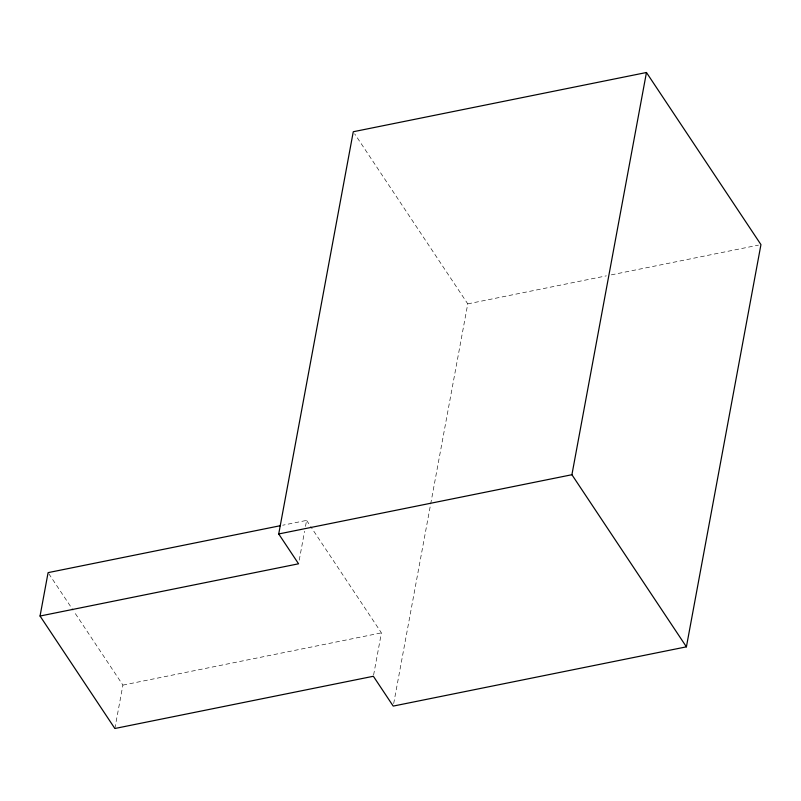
<?xml version="1.0" encoding="UTF-8"?>
<svg xmlns="http://www.w3.org/2000/svg" width="801" height="801" viewBox="0 0 801 801"><rect width="100%" height="100%" fill="white"/><g stroke="black" fill="none" stroke-linecap="round" stroke-linejoin="round"><path stroke-width="0.6" stroke-dasharray="4 3" d="M114.863 728.499L122.903 685.105L73.722 611.163M299.234 560.179L304.59 531.243M305.481 526.427L306.603 520.4L282.663 525.236M373.596 675.063L381.416 632.87L310.688 526.527M393.671 703.628L467.764 303.869L354.643 133.817M467.764 303.869L606.377 275.854M611.283 274.863L758.497 245.116M122.903 685.105L381.416 632.87M306.603 520.4L310.007 525.506M48.781 573.676L73.031 610.122"/><path stroke-width="1.2" d="M40.05 616.029L298.563 563.794L278.718 533.967L353.271 131.744L646.457 72.501L760.95 244.615L686.407 646.838L393.211 706.092L373.376 676.264L114.863 728.499L40.05 616.029L48.09 572.635L280.27 525.716M686.407 646.838L571.914 474.723L646.457 72.501M278.718 533.967L571.914 474.723"/></g></svg>
